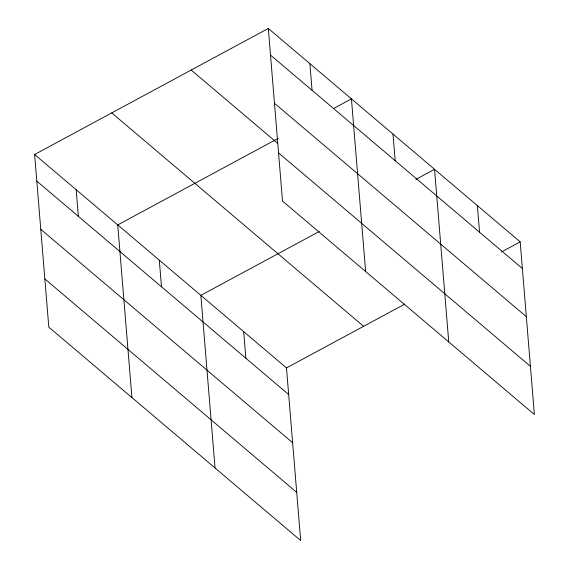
<?xml version="1.0" encoding="UTF-8"?>
<svg xmlns="http://www.w3.org/2000/svg" width="569" height="569" viewBox="0 0 569 569"><rect width="100%" height="100%" fill="white"/><g stroke="black" fill="none" stroke-linecap="round" stroke-linejoin="round"><path stroke-width="0.85" d="M34.617 154.498L286.484 367.908L300.681 540.55L48.813 327.139L34.617 154.498L268.319 28.45L520.187 241.861L534.383 414.502L282.516 201.092L268.319 28.45M278.213 138.367L117.733 224.919L131.93 397.567M333.519 108.537L351.436 98.878L365.632 271.52M319.259 231.483L200.85 295.347L215.046 467.988M415.861 179.384L434.552 169.299L448.749 341.948M286.484 367.908L404.893 304.045M501.495 251.946L520.187 241.861M270.51 55.086L522.378 268.497M274.471 103.266L526.339 316.677M191.198 70.044L277.665 143.31M278.554 152.912L530.422 366.322M111.737 112.897L363.605 326.314M36.807 181.127L288.675 394.537M40.769 229.314L292.637 442.725M44.851 278.952L296.719 492.37M477.37 205.58L479.56 232.216M392.994 134.092L395.185 160.721M309.877 63.664L312.068 90.293M243.667 331.627L245.858 358.257M159.292 260.133L161.482 286.769M76.175 189.705L78.366 216.341"/></g></svg>
